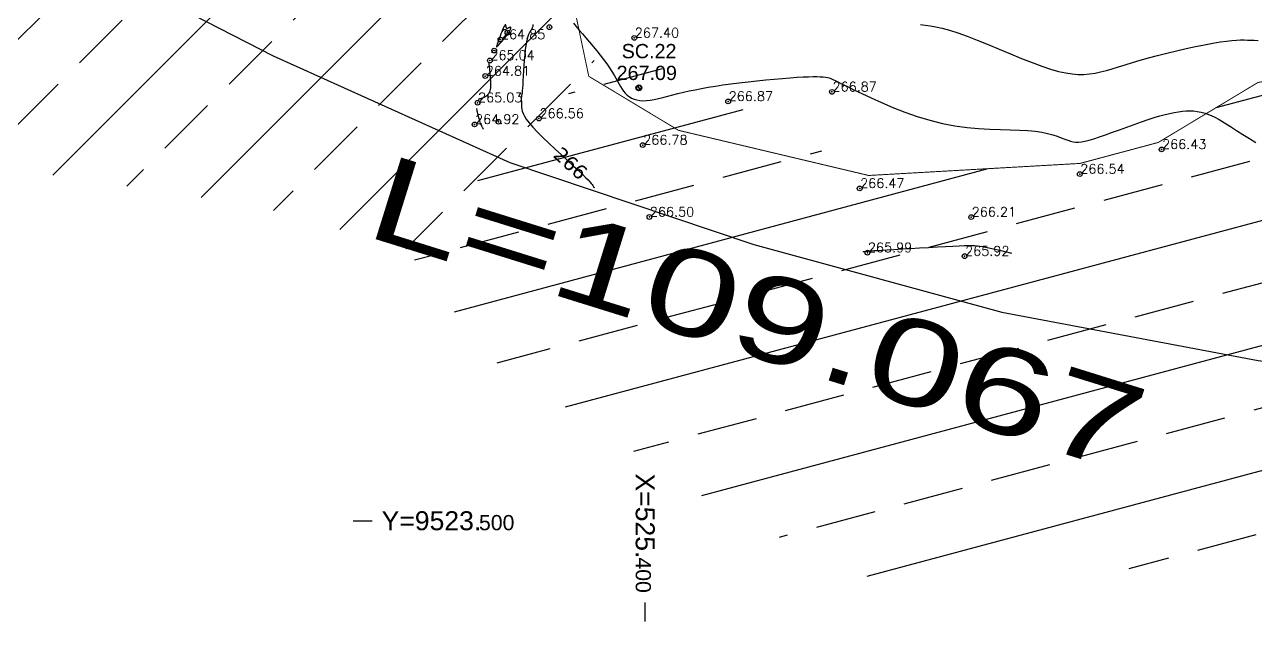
# Model space of a CAD drawing. Header units: millimetres. Extents: x 524954 to 526204, y 9523489 to 9524010.
# Drawn here: x 525334.7 to 525464.2, y 9523489.4 to 9523552.2 of the extents above; entities that cross this region are included whole.
import ezdxf
from ezdxf.enums import TextEntityAlignment as Align

# ---------------------------------------------------------------- set-up
doc = ezdxf.new("R2010")
doc.units = ezdxf.units.MM
doc.header["$PDMODE"] = 32
doc.header["$PDSIZE"] = 0.5
doc.linetypes.add('ACAD_ISO12W100', pattern=[21, 12, -3, 0, -3, 0, -3])
for name, color, linetype in [('Annotation', 7, 'Continuous'), ('Bord Fleuve', 4, 'ACAD_ISO12W100'), ('Carroyage(2)', 7, 'Continuous'), ('CN_01_00', 3, 'Continuous'), ('CN_02_00', 4, 'Continuous'), ('CN_05_00', 6, 'Continuous'), ('Cotation Courbes de niveau', 7, 'Continuous'), ('PLUME_2', 1, 'Continuous'), ('TopoAlt', 3, 'Continuous'), ('TopoAlt polygo', 7, 'Continuous'), ('TOPOJIS', 7, 'Continuous'), ('TOPOJIS polygo', 1, 'Continuous'), ('TopoMat polygo', 1, 'Continuous')]:
    doc.layers.add(name, color=color, linetype=linetype)
doc.styles.add('Arial 1.0', font='arial.ttf', dxfattribs={"width": 0.99, "height": 1})
doc.styles.add('Simplex 1.0', font='Simplex.shx', dxfattribs={"width": 0.99, "height": 1})
doc.styles.get("Standard").update_dxf_attribs({"font": 'arial.ttf'})
doc.styles.add('Verdana 1.0', font='verdana.ttf', dxfattribs={"width": 0.99, "height": 1})

# ---------------------------------------------------------------- blocks, each defined once
blk = doc.blocks.new('TCPOINT M')
at = {"color": 0}
blk.add_point((0, 0), dxfattribs=at)
at = {"layer": 'TopoAlt', "style": 'Simplex 1.0', "width": 0.99}
blk.add_attdef('ALT', (0.15, 0.15), '', height=1, dxfattribs=at)
blk = doc.blocks.new('TCPOINT polygo')
at = {"color": 0, "const_width": 0.075}
blk.add_lwpolyline([(0, 0.0375, 1), (0, -0.0375, 1)], format="xyb", close=True, dxfattribs=at)
at = {"color": 0}
blk.add_point((0, 0), dxfattribs=at)
at = {"layer": 'TopoAlt polygo', "style": 'Arial 1.0', "width": 0.99}
blk.add_attdef('ALT', (0.15, 0.15), '', height=2, dxfattribs=at)
at = {"layer": 'TopoMat polygo', "style": 'Arial 1.0', "width": 0.99}
blk.add_attdef('MAT', text='', height=2, dxfattribs=at).set_placement((0.15, -2.5), align=Align.TOP_LEFT)
blk = doc.blocks.new('t014')
at = {"color": 0, "const_width": 1.249375}
for points in [[(0, 0.625313, 0.414214), (-0.625313, 0, 1)], [(0, -0.625312, 0.414214), (0.625313, 0, 0.414214)]]:
    blk.add_lwpolyline(points, format="xyb", dxfattribs=at)
at = {"color": 0}
blk.add_circle((0, 0), 1.25, dxfattribs=at)

msp = doc.modelspace()

# ---------------------------------------------------------------- hatches: boundary and pattern name
at = {"layer": 'Bord Fleuve', "ltscale": 0.5}
h = msp.add_hatch(dxfattribs=at)
h.set_pattern_fill('ANSI33', color=256, scale=2, angle=330, style=0)
h.paths.add_polyline_path([(526101.715, 9523771.778), (526101.498, 9523728.689), (526067.042, 9523702.1), (526048.223, 9523678.528), (526031.816, 9523676.184), (526027.837, 9523671.249), (526016.46, 9523661.911), (526012.684, 9523655.259), (526010.342, 9523652.337), (526009.349, 9523649.826), (526002.836, 9523644.901), (526001.359, 9523638.704), (525998.552, 9523634.868), (525992.641, 9523630.59), (525971.373, 9523621.771), (525946.333, 9523622.282), (525936.503, 9523619.892), (525930.695, 9523617.923), (525919.699, 9523615.395), (525895.841, 9523612.948), (525885.599, 9523613.628), (525875.196, 9523613.421), (525867.372, 9523614.558), (525859.164, 9523613.749), (525850.68, 9523611.584), (525842.877, 9523609.413), (525834.137, 9523605.724), (525821.783, 9523602.11), (525815.903, 9523600.185), (525796.184, 9523594.113), (525774.026, 9523585.199), (525767.099, 9523581.761), (525763.989, 9523580.32), (525760.33, 9523578.539), (525748.039, 9523572.413), (525744.059, 9523571.766), (525739.195, 9523569.005), (525726.381, 9523563.785), (525719.788, 9523561.814), (525707.248, 9523554.536), (525700.147, 9523552.212), (525692.212, 9523549.16), (525674.921, 9523545.702), (525662.522, 9523542.332), (525644.942, 9523541.016), (525635.899, 9523540.053), (525621.612, 9523536.522), (525609.298, 9523533.789), (525593.484, 9523529.477), (525590.482, 9523529.837), (525587.338, 9523528.188), (525575.413, 9523524.864), (525573.541, 9523524.376), (525537.559, 9523507.804), (525536.053, 9523507.312), (525509.961, 9523500.658), (525472.702, 9523501.018), (525453.195, 9523495.13), (525425.264, 9523493.316), (525409.725, 9523500.229), (525383.624, 9523517.145), (525374.857, 9523528.592), (525397.503, 9523550.219), (525408.728, 9523544.096), (525423.511, 9523536.311), (525445.736, 9523537.578), (525453.966, 9523539.782), (525464.454, 9523546.087), (525473.153, 9523547.827), (525482.046, 9523548.599), (525491.438, 9523548.246), (525499.251, 9523546.152), (525510.455, 9523545.914), (525524.182, 9523548.573), (525533.752, 9523550.446), (525539.312, 9523550.42), (525543.959, 9523554.529), (525548.966, 9523556.567), (525556.157, 9523559.482), (525565.701, 9523562.659), (525575.687, 9523565.927), (525586.045, 9523569.089), (525592.726, 9523570.833), (525599.232, 9523573.013), (525615.849, 9523577.326), (525625.16, 9523582.583), (525628.685, 9523586.517), (525632.523, 9523586.625), (525648.079, 9523583.088), (525655.429, 9523583.638), (525665.347, 9523586.334), (525670.505, 9523587.365), (525674.974, 9523592.31), (525681.363, 9523595.427), (525690.374, 9523596.897), (525696.726, 9523596.667), (525703.112, 9523600.372), (525712.502, 9523603.181), (525720.951, 9523606.622), (525729.973, 9523611.744), (525735.094, 9523612.577), (525741.896, 9523615.967), (525746.088, 9523618.007), (525749.05, 9523619.379), (525756.94, 9523623.296), (525766.831, 9523627.898), (525804.249, 9523638.101), (525817.576, 9523642.025), (525828.432, 9523644.919), (525839.805, 9523649.896), (525846.166, 9523651.166), (525855.839, 9523655.822), (525867.776, 9523655.711), (525877.503, 9523655.632), (525886.144, 9523654.198), (525894.786, 9523653.829), (525911.157, 9523655.506), (525918.652, 9523656.801), (525925.004, 9523658.249), (525933.183, 9523660.832), (525939.613, 9523663.374), (525944.509, 9523665.893), (525950.393, 9523669.022), (525957.623, 9523672.73), (525962.986, 9523676.276), (525970.165, 9523679.965), (525973.599, 9523682.924), (525976.261, 9523684.646), (525980.145, 9523686.246), (525987.591, 9523689.162), (525991.967, 9523692.966), (525998.543, 9523697.851), (526003.542, 9523703.73), (526012.581, 9523711.677), (526026.66, 9523716.709), (526030.85, 9523726.011), (526046.387, 9523740.613), (526052.355, 9523745.599), (526061.927, 9523759.011), (526073.275, 9523760.379), (526077.818, 9523761.95), (526083.981, 9523762.217)])
h.paths.add_polyline_path([(525512.661, 9523516.101), (525534.357, 9523523.257), (525535.319, 9523520.342), (525513.623, 9523513.186)], flags=24)
h.paths.add_polyline_path([(525743.331, 9523593.045), (525764.315, 9523602.078), (525765.529, 9523599.259), (525744.545, 9523590.226)], flags=24)
h.paths.add_polyline_path([(525983.194, 9523662.071), (526001.508, 9523675.73), (526003.343, 9523673.269), (525985.029, 9523659.611)], flags=24)
h = msp.add_hatch(dxfattribs=at)
h.set_pattern_fill('ANSI33', color=135, scale=2, style=0)
h.paths.add_polyline_path([(525394.875, 9523547.688), (525386.855, 9523539.684), (525374.857, 9523528.592), (525359.402, 9523533.054), (525302.267, 9523541.753), (525253.226, 9523571.678), (525189.199, 9523592.989), (525146.601, 9523610.427), (525134.908, 9523628.389), (525130.258, 9523644.878), (525129.915, 9523646.053), (525134.923, 9523646.805), (525141.4, 9523651.378), (525145.39, 9523652.194), (525150.779, 9523654.113), (525153.673, 9523654.734), (525157.062, 9523656.215), (525170.428, 9523659.554), (525190.68, 9523663.166), (525195.533, 9523671.037), (525214.046, 9523677.393), (525226.978, 9523684.419), (525241.856, 9523699.409), (525259.549, 9523697.749), (525263.742, 9523702.788), (525265.599, 9523705.429), (525271.397, 9523709.575), (525278.663, 9523713.162), (525282.299, 9523718.359), (525286.813, 9523721.853), (525297.974, 9523715.602), (525305.783, 9523711.053), (525316.348, 9523705.233), (525323.457, 9523701.143), (525333.272, 9523695.625), (525364.282, 9523678.524), (525367.141, 9523669.609), (525369.992, 9523664.673), (525374.256, 9523657.439), (525374.878, 9523649.759), (525376.197, 9523640.514), (525378.821, 9523632.503), (525377.801, 9523621.191), (525377.159, 9523606.875), (525382.451, 9523599.216), (525388.758, 9523585.471), (525391.317, 9523567.355), (525392.74, 9523563.589), (525392.123, 9523555.946)])

# ---------------------------------------------------------------- linework, layer by layer
at = {"layer": 'Bord Fleuve', "ltscale": 0.35, "flags": 128}
msp.add_lwpolyline([(525394.064, 9523546.741, 0.1, 0.1, 0), (525403.511, 9523541.057, 0.1, 0.1, 0), (525423.511, 9523536.311, 0.1, 0.1, 0), (525445.736, 9523537.578, 0.1, 0.1, 0), (525453.966, 9523539.782, 0.1, 0.1, 0), (525464.454, 9523546.087, 0.1, 0.1, 0), (525473.153, 9523547.827, 0.1, 0.1, 0), (525482.046, 9523548.599, 0.1, 0.1, 0), (525491.438, 9523548.246, 0.1, 0.1, 0), (525499.251, 9523546.152, 0.1, 0.1, 0), (525510.455, 9523545.914, 0.1, 0.1, 0), (525524.182, 9523548.573, 0.1, 0.1, 0), (525533.752, 9523550.446, 0.1, 0.1, 0), (525539.312, 9523550.42, 0.1, 0.1, 0), (525543.959, 9523554.529, 0.1, 0.1, 0), (525548.966, 9523556.567, 0.1, 0.1, 0), (525556.157, 9523559.482, 0.1, 0.1, 0), (525565.701, 9523562.659, 0.1, 0.1, 0), (525575.687, 9523565.927, 0.1, 0.1, 0), (525586.045, 9523569.089, 0.1, 0.1, 0), (525592.726, 9523570.833, 0.1, 0.1, 0), (525599.232, 9523573.013, 0.1, 0.1, 0), (525615.849, 9523577.326, 0.1, 0.1, 0), (525625.16, 9523582.583, 0.1, 0.1, 0), (525628.685, 9523586.517, 0.1, 0.1, 0), (525632.523, 9523586.625, 0.1, 0.1, 0), (525648.079, 9523583.088, 0.1, 0.1, 0), (525655.429, 9523583.638, 0.1, 0.1, 0), (525665.347, 9523586.334, 0.1, 0.1, 0), (525670.505, 9523587.365, 0.1, 0.1, 0), (525674.974, 9523592.31, 0.1, 0.1, 0), (525674.974, 9523592.31, 0.1, 0.1, 0), (525681.363, 9523595.427, 0.1, 0.1, 0), (525681.363, 9523595.427, 0.1, 0.1, 0), (525690.374, 9523596.897, 0.1, 0.1, 0), (525696.726, 9523596.667, 0.1, 0.1, 0), (525703.112, 9523600.372, 0.1, 0.1, 0), (525712.502, 9523603.181, 0.1, 0.1, 0), (525712.502, 9523603.181, 0.1, 0.1, 0), (525720.951, 9523606.622, 0.1, 0.1, 0), (525729.973, 9523611.744, 0.1, 0.1, 0), (525735.094, 9523612.577, 0.1, 0.1, 0), (525741.896, 9523615.967, 0.1, 0.1, 0), (525746.088, 9523618.007, 0.1, 0.1, 0), (525749.05, 9523619.379, 0.1, 0.1, 0), (525756.94, 9523623.296, 0.1, 0.1, 0), (525766.831, 9523627.898, 0.1, 0.1, 0), (525804.249, 9523638.101, 0.1, 0.1, 0), (525817.576, 9523642.025, 0.1, 0.1, 0), (525828.432, 9523644.919, 0.1, 0.1, 0), (525839.805, 9523649.896, 0.1, 0.1, 0), (525846.166, 9523651.166, 0.1, 0.1, 0), (525855.839, 9523655.822, 0.1, 0.1, 0), (525867.776, 9523655.711, 0.1, 0.1, 0), (525877.503, 9523655.632, 0.1, 0.1, 0), (525886.144, 9523654.198, 0.1, 0.1, 0), (525894.786, 9523653.829, 0.1, 0.1, 0), (525911.157, 9523655.506, 0.1, 0.1, 0), (525918.652, 9523656.801, 0.1, 0.1, 0), (525925.004, 9523658.249, 0.1, 0.1, 0), (525933.183, 9523660.832, 0.1, 0.1, 0), (525939.613, 9523663.374, 0.1, 0.1, 0), (525944.509, 9523665.893, 0.1, 0.1, 0), (525950.393, 9523669.022, 0.1, 0.1, 0), (525957.623, 9523672.73, 0.1, 0.1, 0), (525962.986, 9523676.276, 0.1, 0.1, 0), (525970.165, 9523679.965, 0.1, 0.1, 0), (525970.165, 9523679.965, 0.1, 0.1, 0), (525973.599, 9523682.924, 0.1, 0.1, 0), (525976.261, 9523684.646, 0.1, 0.1, 0), (525980.145, 9523686.246, 0.1, 0.1, 0), (525987.591, 9523689.162, 0.1, 0.1, 0), (525991.967, 9523692.966, 0.1, 0.1, 0), (525998.543, 9523697.851, 0.1, 0.1, 0), (526003.542, 9523703.73, 0.1, 0.1, 0), (526012.581, 9523711.677, 0.1, 0.1, 0), (526026.66, 9523716.709, 0.1, 0.1, 0), (526030.85, 9523726.011, 0.1, 0.1, 0), (526046.387, 9523740.613, 0.1, 0.1, 0), (526052.355, 9523745.599, 0.1, 0.1, 0), (526061.927, 9523759.011, 0.1, 0.1, 0), (526073.275, 9523760.379, 0.1, 0.1, 0), (526077.818, 9523761.95, 0.1, 0.1, 0), (526083.981, 9523762.217, 0.1, 0.1, 0), (526101.715, 9523771.778, 0, 0, 0)], format="xyseb", dxfattribs=at)
at = {"layer": 'Bord Fleuve', "ltscale": 0.35, "const_width": 0.1, "flags": 128}
msp.add_lwpolyline([(525364.282, 9523678.524), (525367.141, 9523669.609), (525369.992, 9523664.673), (525374.256, 9523657.439), (525374.878, 9523649.759), (525376.197, 9523640.514), (525378.821, 9523632.503), (525377.801, 9523621.191), (525377.159, 9523606.875), (525382.451, 9523599.216), (525388.758, 9523585.471), (525391.317, 9523567.355), (525392.74, 9523563.589), (525392.123, 9523555.946), (525394.064, 9523546.741)], dxfattribs=at)
at = {"layer": 'Carroyage(2)'}
for p, q in [((525369.268, 9523500), (525371.268, 9523500)), ((525400, 9523489.414), (525400, 9523491.414))]:
    msp.add_line(p, q, dxfattribs=at)
at = {"layer": 'CN_01_00', "elevation": 267, "flags": 128}
msp.add_lwpolyline([(525392.45, 9523552.334), (525392.744, 9523551.981), (525393.064, 9523551.606), (525393.407, 9523551.207), (525393.77, 9523550.782), (525394.147, 9523550.337), (525394.529, 9523549.878), (525394.909, 9523549.414), (525395.278, 9523548.95), (525395.63, 9523548.493), (525395.956, 9523548.052), (525396.248, 9523547.632), (525396.502, 9523547.239), (525396.722, 9523546.873), (525396.914, 9523546.533), (525397.087, 9523546.218), (525397.247, 9523545.926), (525397.402, 9523545.655), (525397.559, 9523545.406), (525397.725, 9523545.175), (525397.906, 9523544.963), (525398.105, 9523544.771), (525398.323, 9523544.602), (525398.562, 9523544.458), (525398.824, 9523544.341), (525399.109, 9523544.254), (525399.42, 9523544.199), (525399.758, 9523544.178), (525400.124, 9523544.193), (525400.517, 9523544.241), (525400.939, 9523544.315), (525401.387, 9523544.412), (525401.862, 9523544.526), (525402.363, 9523544.654), (525402.89, 9523544.789), (525403.441, 9523544.927), (525404.018, 9523545.064), (525404.623, 9523545.199), (525405.259, 9523545.331), (525405.929, 9523545.462), (525406.636, 9523545.589), (525407.384, 9523545.713), (525408.176, 9523545.833), (525409.015, 9523545.95), (525409.9, 9523546.062), (525410.818, 9523546.169), (525411.75, 9523546.27), (525412.677, 9523546.363), (525413.583, 9523546.447), (525414.448, 9523546.521), (525415.255, 9523546.584), (525415.986, 9523546.635), (525416.627, 9523546.672), (525417.182, 9523546.697), (525417.659, 9523546.709), (525418.066, 9523546.71), (525418.413, 9523546.7), (525418.706, 9523546.68), (525418.956, 9523546.651), (525419.169, 9523546.614), (525419.357, 9523546.567), (525419.541, 9523546.504), (525419.747, 9523546.417), (525419.998, 9523546.297), (525420.319, 9523546.136), (525420.734, 9523545.926), (525421.268, 9523545.658), (525421.944, 9523545.325), (525422.781, 9523544.922), (525423.76, 9523544.466), (525424.859, 9523543.977), (525426.052, 9523543.477), (525427.315, 9523542.987), (525428.624, 9523542.527), (525429.955, 9523542.118), (525431.283, 9523541.781), (525432.587, 9523541.532), (525433.855, 9523541.359), (525435.079, 9523541.248), (525436.25, 9523541.181), (525437.36, 9523541.143), (525438.401, 9523541.118), (525439.362, 9523541.088), (525440.237, 9523541.04), (525441.019, 9523540.959), (525441.713, 9523540.85), (525442.327, 9523540.721), (525442.868, 9523540.578), (525443.344, 9523540.43), (525443.763, 9523540.284), (525444.132, 9523540.147), (525444.459, 9523540.028), (525444.753, 9523539.932), (525445.028, 9523539.864), (525445.301, 9523539.826), (525445.587, 9523539.82), (525445.903, 9523539.849), (525446.264, 9523539.917), (525446.687, 9523540.024), (525447.188, 9523540.175), (525447.776, 9523540.369), (525448.439, 9523540.599), (525449.156, 9523540.856), (525449.91, 9523541.128), (525450.68, 9523541.407), (525451.448, 9523541.683), (525452.193, 9523541.946), (525452.898, 9523542.186), (525453.546, 9523542.396), (525454.14, 9523542.574), (525454.686, 9523542.724), (525455.19, 9523542.847), (525455.659, 9523542.944), (525456.098, 9523543.017), (525456.514, 9523543.068), (525456.913, 9523543.099), (525457.302, 9523543.11), (525457.687, 9523543.097), (525458.077, 9523543.053), (525458.479, 9523542.975), (525458.902, 9523542.855), (525459.352, 9523542.689), (525459.838, 9523542.47), (525460.367, 9523542.194), (525460.945, 9523541.858), (525461.563, 9523541.474), (525462.212, 9523541.058), (525462.882, 9523540.627), (525463.562, 9523540.195), (525464.242, 9523539.779)], dxfattribs=at)
at = {"layer": 'CN_02_00', "flags": 128}
for points, elevation in [([(525388.196, 9523552.196), (525388.19, 9523552.121), (525388.181, 9523552.049), (525388.168, 9523551.979), (525388.15, 9523551.909), (525388.125, 9523551.838), (525388.094, 9523551.766), (525388.054, 9523551.69), (525388.005, 9523551.61), (525387.946, 9523551.522), (525387.88, 9523551.42), (525387.807, 9523551.293), (525387.732, 9523551.133), (525387.655, 9523550.931), (525387.579, 9523550.677), (525387.506, 9523550.362), (525387.439, 9523549.978), (525387.38, 9523549.52), (525387.327, 9523549.003), (525387.281, 9523548.449), (525387.24, 9523547.878), (525387.204, 9523547.31), (525387.171, 9523546.768), (525387.142, 9523546.27), (525387.114, 9523545.838), (525387.087, 9523545.488), (525387.062, 9523545.212), (525387.039, 9523544.999), (525387.018, 9523544.838), (525387, 9523544.717), (525386.986, 9523544.623), (525386.974, 9523544.546), (525386.967, 9523544.474), (525386.963, 9523544.396), (525386.964, 9523544.311), (525386.967, 9523544.217), (525386.972, 9523544.115), (525386.978, 9523544.003), (525386.985, 9523543.881), (525386.991, 9523543.748), (525386.996, 9523543.604), (525387.002, 9523543.448), (525387.02, 9523543.271), (525387.063, 9523543.068), (525387.148, 9523542.831), (525387.286, 9523542.552), (525387.493, 9523542.224), (525387.782, 9523541.838), (525388.168, 9523541.389), (525388.658, 9523540.872), (525389.231, 9523540.302), (525389.863, 9523539.7), (525390.525, 9523539.082), (525391.193, 9523538.47), (525391.838, 9523537.881), (525392.436, 9523537.336), (525392.959, 9523536.853), (525393.387, 9523536.447), (525393.726, 9523536.114), (525393.987, 9523535.846), (525394.181, 9523535.634), (525394.32, 9523535.47), (525394.415, 9523535.347), (525394.479, 9523535.255), (525394.522, 9523535.186), (525394.554, 9523535.133), (525394.578, 9523535.093), (525394.595, 9523535.065), (525394.607, 9523535.046), (525394.614, 9523535.035), (525394.617, 9523535.029), (525394.619, 9523535.026), (525394.619, 9523535.026)], 266), ([(525428.957, 9523552.19), (525429.453, 9523552.121), (525429.99, 9523552.041), (525430.584, 9523551.935), (525431.251, 9523551.787), (525432.008, 9523551.584), (525432.873, 9523551.309), (525433.853, 9523550.955), (525434.927, 9523550.536), (525436.066, 9523550.072), (525437.242, 9523549.583), (525438.424, 9523549.091), (525439.584, 9523548.616), (525440.693, 9523548.179), (525441.722, 9523547.799), (525442.648, 9523547.494), (525443.48, 9523547.261), (525444.232, 9523547.096), (525444.919, 9523546.993), (525445.557, 9523546.945), (525446.159, 9523546.948), (525446.742, 9523546.996), (525447.319, 9523547.083), (525447.906, 9523547.204), (525448.51, 9523547.355), (525449.139, 9523547.532), (525449.803, 9523547.731), (525450.507, 9523547.949), (525451.26, 9523548.181), (525452.071, 9523548.424), (525452.946, 9523548.673), (525453.888, 9523548.926), (525454.879, 9523549.176), (525455.895, 9523549.419), (525456.911, 9523549.65), (525457.903, 9523549.863), (525458.847, 9523550.055), (525459.719, 9523550.219), (525460.496, 9523550.35), (525461.159, 9523550.446), (525461.722, 9523550.509), (525462.204, 9523550.546), (525462.625, 9523550.563), (525463.003, 9523550.563), (525463.358, 9523550.555), (525463.71, 9523550.541), (525464.078, 9523550.53), (525464.478, 9523550.524)], 268), ([(525438.527, 9523528.122), (525438.526, 9523528.122), (525438.518, 9523528.124), (525438.497, 9523528.129), (525438.457, 9523528.139), (525438.39, 9523528.155), (525438.29, 9523528.179), (525438.151, 9523528.213), (525437.966, 9523528.258), (525437.732, 9523528.315), (525437.455, 9523528.381), (525437.147, 9523528.454), (525436.817, 9523528.53), (525436.477, 9523528.606), (525436.136, 9523528.679), (525435.806, 9523528.746), (525435.496, 9523528.804), (525435.213, 9523528.85), (525434.939, 9523528.884), (525434.656, 9523528.906), (525434.342, 9523528.917), (525433.977, 9523528.917), (525433.54, 9523528.906), (525433.011, 9523528.885), (525432.368, 9523528.854), (525431.602, 9523528.813), (525430.736, 9523528.765), (525429.808, 9523528.712), (525428.851, 9523528.657), (525427.9, 9523528.601), (525426.992, 9523528.547), (525426.16, 9523528.497), (525425.44, 9523528.454), (525424.859, 9523528.419), (525424.406, 9523528.392), (525424.064, 9523528.371), (525423.814, 9523528.356), (525423.638, 9523528.345), (525423.518, 9523528.336), (525423.435, 9523528.33), (525423.373, 9523528.324), (525423.314, 9523528.318), (525423.258, 9523528.311), (525423.204, 9523528.304), (525423.153, 9523528.297), (525423.107, 9523528.291), (525423.065, 9523528.284), (525423.029, 9523528.279), (525422.998, 9523528.274), (525422.975, 9523528.271), (525422.957, 9523528.268), (525422.944, 9523528.266), (525422.935, 9523528.264), (525422.93, 9523528.264), (525422.927, 9523528.263), (525422.926, 9523528.263), (525422.926, 9523528.263)], 266)]:
    msp.add_lwpolyline(points, dxfattribs=dict(at, elevation=elevation))
at = {"layer": 'CN_05_00', "elevation": 265, "flags": 128}
msp.add_lwpolyline([(525384.715, 9523550.185), (525384.833, 9523550.318), (525384.96, 9523550.462), (525385.091, 9523550.614), (525385.221, 9523550.768), (525385.346, 9523550.92), (525385.461, 9523551.066), (525385.562, 9523551.202), (525385.644, 9523551.323), (525385.709, 9523551.43), (525385.759, 9523551.523), (525385.796, 9523551.604), (525385.821, 9523551.674), (525385.838, 9523551.733), (525385.847, 9523551.783), (525385.851, 9523551.824), (525385.852, 9523551.858), (525385.849, 9523551.884), (525385.843, 9523551.903), (525385.833, 9523551.914), (525385.818, 9523551.919), (525385.799, 9523551.918), (525385.775, 9523551.909), (525385.746, 9523551.895), (525385.712, 9523551.874), (525385.674, 9523551.85), (525385.633, 9523551.825), (525385.592, 9523551.802), (525385.55, 9523551.782), (525385.511, 9523551.77), (525385.476, 9523551.766), (525385.445, 9523551.774), (525385.42, 9523551.795), (525385.401, 9523551.827), (525385.386, 9523551.869), (525385.375, 9523551.916), (525385.365, 9523551.966), (525385.357, 9523552.017), (525385.348, 9523552.066), (525385.338, 9523552.11), (525385.326, 9523552.145), (525385.311, 9523552.169), (525385.291, 9523552.176), (525385.264, 9523552.163), (525385.23, 9523552.125), (525385.187, 9523552.057), (525385.134, 9523551.956), (525385.069, 9523551.817), (525384.993, 9523551.638), (525384.907, 9523551.428), (525384.816, 9523551.197), (525384.725, 9523550.956), (525384.635, 9523550.717), (525384.553, 9523550.489), (525384.481, 9523550.284), (525384.423, 9523550.113), (525384.383, 9523549.983), (525384.361, 9523549.895), (525384.357, 9523549.846), (525384.372, 9523549.831), (525384.404, 9523549.849), (525384.455, 9523549.897), (525384.524, 9523549.97), (525384.611, 9523550.067), (525384.715, 9523550.185)], close=True, dxfattribs=at)
for points in [[(525382.476, 9523544.347), (525382.477, 9523544.347), (525382.479, 9523544.348), (525382.487, 9523544.351), (525382.503, 9523544.355), (525382.528, 9523544.363), (525382.567, 9523544.375), (525382.62, 9523544.391), (525382.691, 9523544.413), (525382.78, 9523544.441), (525382.885, 9523544.477), (525383, 9523544.521), (525383.12, 9523544.577), (525383.241, 9523544.644), (525383.356, 9523544.725), (525383.462, 9523544.821), (525383.553, 9523544.934), (525383.626, 9523545.064), (525383.681, 9523545.21), (525383.72, 9523545.371), (525383.746, 9523545.545), (525383.759, 9523545.73), (525383.763, 9523545.925), (525383.76, 9523546.127), (525383.75, 9523546.336), (525383.737, 9523546.549), (525383.72, 9523546.762), (525383.702, 9523546.971), (525383.682, 9523547.173), (525383.662, 9523547.362), (525383.643, 9523547.535), (525383.625, 9523547.688), (525383.61, 9523547.816), (525383.598, 9523547.917), (525383.59, 9523547.993), (525383.583, 9523548.048), (525383.579, 9523548.084), (525383.576, 9523548.106), (525383.575, 9523548.117), (525383.574, 9523548.122), (525383.574, 9523548.122)], [(525382.983, 9523541.189), (525382.983, 9523541.189), (525382.982, 9523541.191), (525382.98, 9523541.194), (525382.976, 9523541.201), (525382.969, 9523541.212), (525382.959, 9523541.229), (525382.945, 9523541.252), (525382.926, 9523541.282), (525382.903, 9523541.322), (525382.874, 9523541.371), (525382.842, 9523541.431), (525382.806, 9523541.502), (525382.767, 9523541.586), (525382.726, 9523541.683), (525382.683, 9523541.794), (525382.639, 9523541.921), (525382.595, 9523542.062), (525382.552, 9523542.215), (525382.509, 9523542.374), (525382.469, 9523542.533), (525382.431, 9523542.688), (525382.396, 9523542.834), (525382.366, 9523542.965), (525382.34, 9523543.076), (525382.32, 9523543.164), (525382.305, 9523543.23), (525382.295, 9523543.277), (525382.287, 9523543.309), (525382.283, 9523543.328), (525382.281, 9523543.338), (525382.28, 9523543.341), (525382.28, 9523543.342)]]:
    msp.add_lwpolyline(points, dxfattribs=at)
at = {"layer": 'PLUME_2'}
msp.add_lwpolyline([(525336.906, 9523561.198), (525360.864, 9523548.91), (525385.746, 9523537.692), (525411.444, 9523529.039), (525437.532, 9523521.92), (525464.471, 9523516.867), (525489.769, 9523513.701)], dxfattribs=at)

# ---------------------------------------------------------------- block references
at = {"layer": 'TOPOJIS'}
for p in [(525389.922, 9523551.91, 266.77), (525385.509, 9523551.33, 264.89), (525384.12, 9523549.447, 265.03), (525384.564, 9523541.963, 265.26)]:
    msp.add_blockref('TCPOINT M', p, dxfattribs=at)
ref = msp.add_blockref('TCPOINT M', (525384.772, 9523550.604, 264.85), dxfattribs=at)
ref.add_attrib('ALT', '264.85', (525384.822, 9523550.654, 264.85), dxfattribs={"layer": 'TopoAlt', "height": 1, "style": 'Simplex 1.0', "width": 0.99})
ref = msp.add_blockref('TCPOINT M', (525398.852, 9523550.777, 267.4), dxfattribs=at)
ref.add_attrib('ALT', '267.40', (525398.902, 9523550.827, 267.4), dxfattribs={"layer": 'TopoAlt', "height": 1, "style": 'Simplex 1.0', "width": 0.99})
ref = msp.add_blockref('TCPOINT M', (525383.658, 9523548.406, 265.04), dxfattribs=at)
ref.add_attrib('ALT', '265.04', (525383.708, 9523548.456, 265.04), dxfattribs={"layer": 'TopoAlt', "height": 1, "style": 'Simplex 1.0', "width": 0.99})
ref = msp.add_blockref('TCPOINT M', (525383.178, 9523546.773, 264.81), dxfattribs=at)
ref.add_attrib('ALT', '264.81', (525383.228, 9523546.823, 264.81), dxfattribs={"layer": 'TopoAlt', "height": 1, "style": 'Simplex 1.0', "width": 0.99})
ref = msp.add_blockref('TCPOINT M', (525419.649, 9523545.105, 266.87), dxfattribs=at)
ref.add_attrib('ALT', '266.87', (525419.699, 9523545.155, 266.87), dxfattribs={"layer": 'TopoAlt', "height": 1, "style": 'Simplex 1.0', "width": 0.99})
ref = msp.add_blockref('TCPOINT M', (525382.365, 9523543.964, 265.03), dxfattribs=at)
ref.add_attrib('ALT', '265.03', (525382.415, 9523544.014, 265.03), dxfattribs={"layer": 'TopoAlt', "height": 1, "style": 'Simplex 1.0', "width": 0.99})
ref = msp.add_blockref('TCPOINT M', (525408.728, 9523544.096, 266.87), dxfattribs=at)
ref.add_attrib('ALT', '266.87', (525408.778, 9523544.146, 266.87), dxfattribs={"layer": 'TopoAlt', "height": 1, "style": 'Simplex 1.0', "width": 0.99})
ref = msp.add_blockref('TCPOINT M', (525388.824, 9523542.299, 266.56), dxfattribs=at)
ref.add_attrib('ALT', '266.56', (525388.874, 9523542.349, 266.56), dxfattribs={"layer": 'TopoAlt', "height": 1, "style": 'Simplex 1.0', "width": 0.99})
ref = msp.add_blockref('TCPOINT M', (525382.052, 9523541.682, 264.92), dxfattribs=at)
ref.add_attrib('ALT', '264.92', (525382.102, 9523541.732, 264.92), dxfattribs={"layer": 'TopoAlt', "height": 1, "style": 'Simplex 1.0', "width": 0.99})
ref = msp.add_blockref('TCPOINT M', (525399.739, 9523539.509, 266.78), dxfattribs=at)
ref.add_attrib('ALT', '266.78', (525399.789, 9523539.559, 266.78), dxfattribs={"layer": 'TopoAlt', "height": 1, "style": 'Simplex 1.0', "width": 0.99})
ref = msp.add_blockref('TCPOINT M', (525454.323, 9523539.05, 266.43), dxfattribs=at)
ref.add_attrib('ALT', '266.43', (525454.373, 9523539.1, 266.43), dxfattribs={"layer": 'TopoAlt', "height": 1, "style": 'Simplex 1.0', "width": 0.99})
ref = msp.add_blockref('TCPOINT M', (525445.718, 9523536.452, 266.54), dxfattribs=at)
ref.add_attrib('ALT', '266.54', (525445.768, 9523536.502, 266.54), dxfattribs={"layer": 'TopoAlt', "height": 1, "style": 'Simplex 1.0', "width": 0.99})
ref = msp.add_blockref('TCPOINT M', (525422.561, 9523534.949, 266.47), dxfattribs=at)
ref.add_attrib('ALT', '266.47', (525422.611, 9523534.999, 266.47), dxfattribs={"layer": 'TopoAlt', "height": 1, "style": 'Simplex 1.0', "width": 0.99})
ref = msp.add_blockref('TCPOINT M', (525400.437, 9523531.945, 266.5), dxfattribs=at)
ref.add_attrib('ALT', '266.50', (525400.487, 9523531.995, 266.5), dxfattribs={"layer": 'TopoAlt', "height": 1, "style": 'Simplex 1.0', "width": 0.99})
ref = msp.add_blockref('TCPOINT M', (525434.298, 9523531.931, 266.21), dxfattribs=at)
ref.add_attrib('ALT', '266.21', (525434.348, 9523531.981, 266.21), dxfattribs={"layer": 'TopoAlt', "height": 1, "style": 'Simplex 1.0', "width": 0.99})
ref = msp.add_blockref('TCPOINT M', (525423.376, 9523528.189, 265.99), dxfattribs=at)
ref.add_attrib('ALT', '265.99', (525423.426, 9523528.239, 265.99), dxfattribs={"layer": 'TopoAlt', "height": 1, "style": 'Simplex 1.0', "width": 0.99})
ref = msp.add_blockref('TCPOINT M', (525433.601, 9523527.823, 265.92), dxfattribs=at)
ref.add_attrib('ALT', '265.92', (525433.651, 9523527.873, 265.92), dxfattribs={"layer": 'TopoAlt', "height": 1, "style": 'Simplex 1.0', "width": 0.99})
at = {"layer": 'TOPOJIS polygo'}
ref = msp.add_blockref('TCPOINT polygo', (525399.337, 9523545.534, 267.09), dxfattribs=at)
ref.add_attrib('MAT', 'SC.22', (525397.524, 9523548.642, 267.09), dxfattribs={"layer": 'TopoMat polygo', "height": 1.5, "style": 'Arial 1.0', "width": 0.99})
ref.add_attrib('ALT', '267.09', dxfattribs={"layer": 'TopoAlt polygo', "height": 1.5, "style": 'Arial 1.0', "width": 0.99}).set_placement((525396.99, 9523547.849, 267.09), align=Align.TOP_LEFT)
at = {"layer": 'TOPOJIS polygo', "xscale": 0.25, "yscale": 0.25, "zscale": 0.25}
msp.add_blockref('t014', (525399.337, 9523545.534, 267.09), dxfattribs=at)

# ---------------------------------------------------------------- texts
at = {"layer": 'Annotation'}
for s, height, p in [('X=525.', 2, (525399, 9523496.037)), ('400', 1.6, (525399, 9523492.414))]:
    msp.add_text(s, height=height, rotation=270, dxfattribs=at).set_placement(p, align=Align.RIGHT)
for s, height, p in [('Y=9523.', 2, (525372.268, 9523499)), ('500', 1.6, (525382.512, 9523499))]:
    msp.add_text(s, height=height, dxfattribs=at).set_placement(p)
at = {"layer": 'Cotation Courbes de niveau', "style": 'Verdana 1.0', "width": 0.99}
msp.add_text('266', height=1.5, rotation=317.61645, dxfattribs=at).set_placement((525392.154, 9523537.593, 266), align=Align.MIDDLE_CENTER)
at = {"layer": 'PLUME_2', "width": 1.409}
msp.add_text('L=109.067   ', height=9, rotation=342.68396, dxfattribs=at).set_placement((525370.262, 9523530.044), (525464.775, 9523500.577), align=Align.FIT)

doc.saveas('drawing.dxf')
